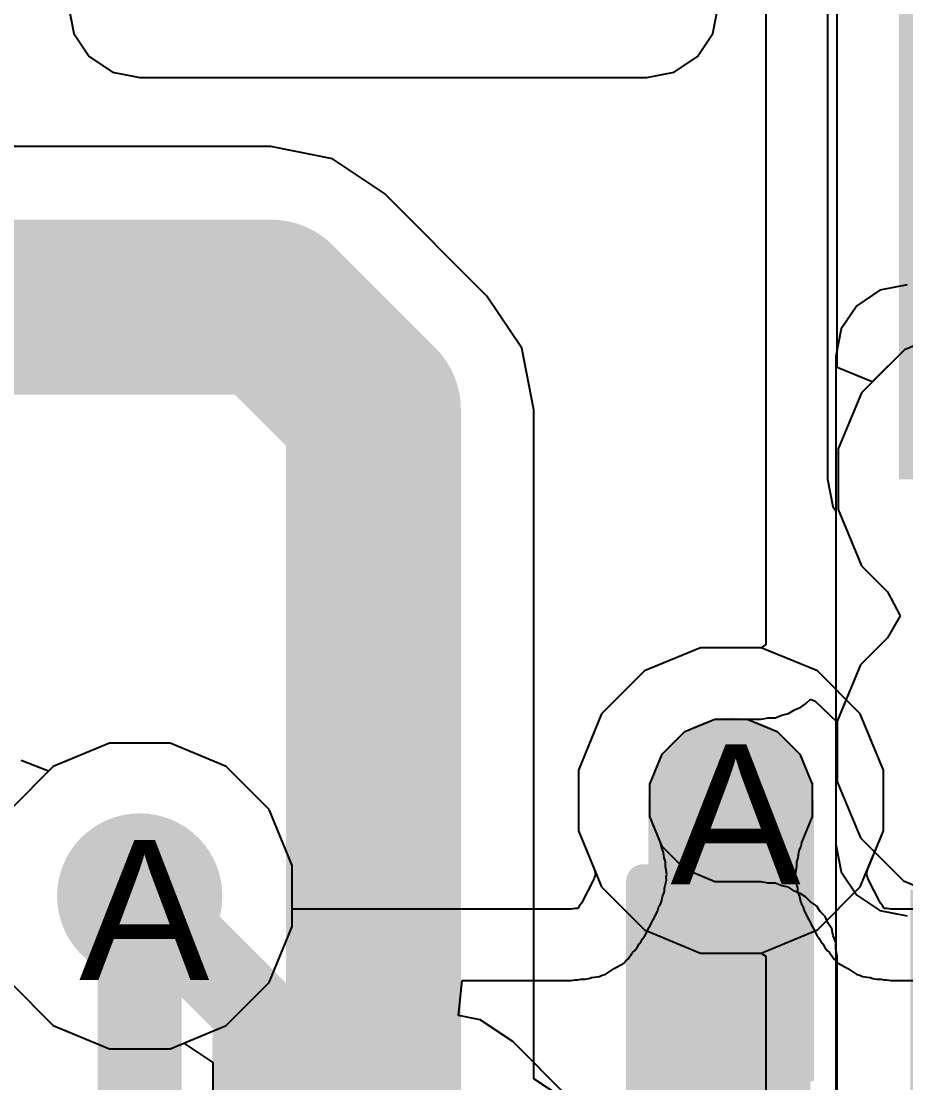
# Model space of a CAD drawing. Header units: inches. Extents: x 0 to 5271, y 0 to 5417.
# Drawn here: x 6.288 to 9.499, y 51.974 to 55.825 of the extents above; entities that cross this region are included whole.
import ezdxf

# ---------------------------------------------------------------- set-up
doc = ezdxf.new("R2010")
doc.units = ezdxf.units.IN
for name, color, linetype in [('Bottom Layer', 5, 'Continuous'), ('Bottom Overlay', 54, 'Continuous'), ('Bottom Paste', 16, 'Continuous'), ('Bottom Solder', 6, 'Continuous'), ('Drill Drawing', 1, 'Continuous'), ('L2_GND1', 16, 'Continuous'), ('L3_SIG1', 76, 'Continuous'), ('L4_PWR', 90, 'Continuous'), ('L5_GND2', 156, 'Continuous'), ('L6_SIG2', 130, 'Continuous'), ('L7_GND3', 216, 'Continuous'), ('Top Layer', 1, 'Continuous'), ('Via Holes', 16, 'Continuous')]:
    doc.layers.add(name, color=color, linetype=linetype)
doc.styles.add('Arial', font='', dxfattribs={"height": 0.2})
doc.styles.get('Arial').set_extended_font_data('Arial')

# ---------------------------------------------------------------- blocks, each defined once
blk = doc.blocks.new('C___0402_B_151')
at = {"layer": 'Bottom Layer'}
for points in [[(-0.2413, 0.3175), (-0.2413, -0.3175), (-0.6985, -0.3175), (-0.6985, 0.3175)], [(0.6985, 0.3175), (0.6985, -0.3175), (0.2413, -0.3175), (0.2413, 0.3175)]]:
    blk.add_hatch(color=5, dxfattribs=at).paths.add_polyline_path(points)
at = {"layer": 'Bottom Paste'}
for points in [[(-0.2413, 0.3175), (-0.2413, -0.3175), (-0.6985, -0.3175), (-0.6985, 0.3175)], [(0.6985, 0.3175), (0.6985, -0.3175), (0.2413, -0.3175), (0.2413, 0.3175)]]:
    blk.add_hatch(color=16, dxfattribs=at).paths.add_polyline_path(points)
at = {"layer": 'Bottom Solder'}
for points in [[(-0.1813, 0.3775), (-0.1813, -0.3775), (-0.7585, -0.3775), (-0.7585, 0.3775)], [(0.7585, 0.3775), (0.7585, -0.3775), (0.1813, -0.3775), (0.1813, 0.3775)]]:
    blk.add_hatch(color=6, dxfattribs=at).paths.add_polyline_path(points)
at = {"layer": 'Bottom Overlay'}
for points in [[(-0.7874, 0.4064, 0.127, 0.127, 0), (-0.2794, 0.4064, 0.127, 0.127, 0)], [(-0.7874, -0.4064, 0.127, 0.127, 0), (-0.7874, 0.4064, 0.127, 0.127, 0)], [(0.2794, 0.4064, 0.127, 0.127, 0), (0.7874, 0.4064, 0.127, 0.127, 0)], [(0.7874, -0.4064, 0.127, 0.127, 0), (0.7874, 0.4064, 0.127, 0.127, 0)], [(-0.7874, -0.4064, 0.127, 0.127, 0), (-0.2794, -0.4064, 0.127, 0.127, 0)], [(0.2794, -0.4064, 0.127, 0.127, 0), (0.7874, -0.4064, 0.127, 0.127, 0)]]:
    blk.add_lwpolyline(points, format="xyseb", dxfattribs=at)
for points in [[(-0.8192, 0.4064, 0.0635, 0.0635, 1), (-0.7557, 0.4064, 0.0635, 0.0635, 1)], [(-0.8192, 0.4064, 0.0635, 0.0635, 1), (-0.7557, 0.4064, 0.0635, 0.0635, 1)], [(-0.3112, 0.4064, 0.0635, 0.0635, 1), (-0.2477, 0.4064, 0.0635, 0.0635, 1)], [(0.2476, 0.4064, 0.0635, 0.0635, 1), (0.3111, 0.4064, 0.0635, 0.0635, 1)], [(0.7556, 0.4064, 0.0635, 0.0635, 1), (0.8191, 0.4064, 0.0635, 0.0635, 1)], [(0.7556, 0.4064, 0.0635, 0.0635, 1), (0.8191, 0.4064, 0.0635, 0.0635, 1)], [(-0.8192, -0.4064, 0.0635, 0.0635, 1), (-0.7557, -0.4064, 0.0635, 0.0635, 1)], [(-0.8192, -0.4064, 0.0635, 0.0635, 1), (-0.7557, -0.4064, 0.0635, 0.0635, 1)], [(-0.3112, -0.4064, 0.0635, 0.0635, 1), (-0.2477, -0.4064, 0.0635, 0.0635, 1)], [(0.2476, -0.4064, 0.0635, 0.0635, 1), (0.3111, -0.4064, 0.0635, 0.0635, 1)], [(0.7556, -0.4064, 0.0635, 0.0635, 1), (0.8191, -0.4064, 0.0635, 0.0635, 1)], [(0.7556, -0.4064, 0.0635, 0.0635, 1), (0.8191, -0.4064, 0.0635, 0.0635, 1)]]:
    blk.add_lwpolyline(points, format="xyseb", close=True, dxfattribs=at)

msp = doc.modelspace()

# ---------------------------------------------------------------- hatches: boundary and pattern name
at = {"layer": 'Bottom Layer'}
for points in [[(9.4742, 54.1636), (11.7329, 54.1636), (11.7329, 57.1636), (9.4742, 57.1636)], [(8.5647, 51.9795), (9.1658, 51.9795), (9.1658, 52.9984), (8.5647, 52.9984)]]:
    msp.add_hatch(color=5, dxfattribs=at).paths.add_polyline_path(points)
h = msp.add_hatch(color=5, dxfattribs=at)
edge = h.paths.add_edge_path()
edge.add_arc((8.8647, 52.9984), 0.3, 0, 360)
h = msp.add_hatch(color=5, dxfattribs=at)
edge = h.paths.add_edge_path()
edge.add_arc((6.7183, 52.6514), 0.3, 0, 360)
at = {"layer": 'L2_GND1'}
h = msp.add_hatch(color=16, dxfattribs=at)
edge = h.paths.add_edge_path()
edge.add_arc((8.8647, 52.9984), 0.3, 0, 360)
h = msp.add_hatch(color=16, dxfattribs=at)
edge = h.paths.add_edge_path()
edge.add_arc((6.7183, 52.6514), 0.3, 0, 360)
at = {"layer": 'L3_SIG1'}
h = msp.add_hatch(color=76, dxfattribs=at)
edge = h.paths.add_edge_path()
edge.add_arc((8.8647, 52.9984), 0.3, 0, 360)
h = msp.add_hatch(color=76, dxfattribs=at)
edge = h.paths.add_edge_path()
edge.add_arc((6.7183, 52.6514), 0.3, 0, 360)
at = {"layer": 'L4_PWR'}
h = msp.add_hatch(color=90, dxfattribs=at)
edge = h.paths.add_edge_path()
edge.add_arc((8.8647, 52.9984), 0.3, 0, 360)
h = msp.add_hatch(color=90, dxfattribs=at)
edge = h.paths.add_edge_path()
edge.add_arc((6.7183, 52.6514), 0.3, 0, 360)
at = {"layer": 'L5_GND2'}
h = msp.add_hatch(color=156, dxfattribs=at)
edge = h.paths.add_edge_path()
edge.add_arc((8.8647, 52.9984), 0.3, 0, 360)
h = msp.add_hatch(color=156, dxfattribs=at)
edge = h.paths.add_edge_path()
edge.add_arc((6.7183, 52.6514), 0.3, 0, 360)
at = {"layer": 'L6_SIG2'}
h = msp.add_hatch(color=130, dxfattribs=at)
edge = h.paths.add_edge_path()
edge.add_arc((8.8647, 52.9984), 0.3, 0, 360)
h = msp.add_hatch(color=130, dxfattribs=at)
edge = h.paths.add_edge_path()
edge.add_arc((6.7183, 52.6514), 0.3, 0, 360)
at = {"layer": 'L7_GND3'}
h = msp.add_hatch(color=216, dxfattribs=at)
edge = h.paths.add_edge_path()
edge.add_arc((8.8647, 52.9984), 0.3, 0, 360)
h = msp.add_hatch(color=216, dxfattribs=at)
edge = h.paths.add_edge_path()
edge.add_arc((6.7183, 52.6514), 0.3, 0, 360)
at = {"layer": 'Top Layer'}
h = msp.add_hatch(color=1, dxfattribs=at)
edge = h.paths.add_edge_path()
edge.add_arc((8.8647, 52.9984), 0.3, 0, 360)
h = msp.add_hatch(color=1, dxfattribs=at)
edge = h.paths.add_edge_path()
edge.add_arc((6.7183, 52.6514), 0.3, 0, 360)
at = {"layer": 'Via Holes'}
h = msp.add_hatch(color=7, dxfattribs=at)
edge = h.paths.add_edge_path()
edge.add_arc((8.8647, 52.9984), 0.15, 0, 360)
h = msp.add_hatch(color=7, dxfattribs=at)
edge = h.paths.add_edge_path()
edge.add_arc((6.7183, 52.6514), 0.15, 0, 360)

# ---------------------------------------------------------------- linework, layer by layer
at = {"layer": 'Bottom Layer'}
for p, q in [((9.2152, 57.1636), (9.2152, 54.1636)), ((9.2152, 54.1636), (9.2349, 54.0645)), ((9.2349, 54.0645), (9.2455, 54.0486)), ((9.2455, 54.0486), (9.2455, 52.3732)), ((9.2455, 52.3732), (9.2455, 50.9848))]:
    msp.add_line(p, q, dxfattribs=at)
for points in [[(6.7183, 52.6514, 0.3048, 0.3048, 0), (7.1348, 52.2349, 0.3048, 0.3048, 0)], [(7.1348, 51.1602, 0.3048, 0.3048, 0), (7.1348, 52.1333, 0.3048, 0.3048, 0)]]:
    msp.add_lwpolyline(points, format="xyseb", dxfattribs=at)
for points in [[(6.6421, 52.6514, 0.1524, 0.1524, 1), (6.7945, 52.6514, 0.1524, 0.1524, 1)], [(7.0586, 52.2349, 0.1524, 0.1524, 1), (7.211, 52.2349, 0.1524, 0.1524, 1)], [(7.0586, 52.1333, 0.1524, 0.1524, 1), (7.211, 52.1333, 0.1524, 0.1524, 1)]]:
    msp.add_lwpolyline(points, format="xyseb", close=True, dxfattribs=at)
at = {"layer": 'L2_GND1'}
for p, q in [((8.9916, 64.8696), (8.9916, 53.5635)), ((9.2506, 54.5691), (9.2506, 59.877)), ((9.698, 54.7176), (9.4944, 54.6333)), ((9.4944, 54.6333), (9.3776, 54.5165)), ((9.3776, 54.5165), (9.2506, 54.5691)), ((8.7545, 53.5524), (8.5509, 53.468)), ((8.9749, 53.5524), (8.7545, 53.5524)), ((8.9916, 53.5635), (8.9749, 53.5524)), ((8.5509, 53.468), (8.3951, 53.3122)), ((9.1188, 53.337), (9.1355, 53.3482)), ((9.1355, 53.3482), (9.1535, 53.3662)), ((9.1535, 53.3662), (9.17, 53.3581)), ((9.17, 53.3581), (9.2505, 53.2827)), ((8.3951, 53.3122), (8.3107, 53.1086)), ((9.0255, 53.2984), (9.049, 53.3081)), ((9.049, 53.3081), (9.074, 53.3131)), ((9.074, 53.3131), (9.0953, 53.3273)), ((9.0953, 53.3273), (9.1188, 53.337)), ((8.6976, 53.2485), (8.8061, 53.2934)), ((8.8061, 53.2934), (8.9749, 53.2934)), ((8.9749, 53.2934), (9, 53.2984)), ((9, 53.2984), (9.0255, 53.2984)), ((9.2505, 53.2827), (9.2505, 53.066)), ((8.6146, 53.1655), (8.6976, 53.2485)), ((6.6081, 53.2054), (6.4045, 53.121)), ((6.8285, 53.2054), (6.6081, 53.2054)), ((7.0321, 53.121), (6.8285, 53.2054)), ((8.5697, 53.0571), (8.6146, 53.1655)), ((6.4045, 53.121), (6.2486, 52.9652)), ((7.188, 52.9652), (7.0321, 53.121)), ((8.3107, 53.1086), (8.3107, 52.8882)), ((8.5697, 52.9397), (8.5697, 53.0571)), ((9.2505, 53.066), (9.3349, 52.8624)), ((7.2723, 52.7616), (7.188, 52.9652)), ((8.6146, 52.8313), (8.5697, 52.9397)), ((8.3107, 52.8882), (8.3951, 52.6846)), ((9.3349, 52.8624), (9.4907, 52.7065)), ((8.6976, 52.7483), (8.6146, 52.8313)), ((7.2723, 52.5412), (7.2723, 52.7616)), ((8.8061, 52.7034), (8.6976, 52.7483)), ((8.3951, 52.6846), (8.5509, 52.5287)), ((8.9749, 52.7034), (8.8061, 52.7034)), ((9, 52.6984), (8.9749, 52.7034)), ((9.0255, 52.6984), (9, 52.6984)), ((9.049, 52.6886), (9.0255, 52.6984)), ((9.074, 52.6836), (9.049, 52.6886)), ((9.4907, 52.7065), (9.6943, 52.6222)), ((9.0953, 52.6695), (9.074, 52.6836)), ((9.1188, 52.6597), (9.0953, 52.6695)), ((9.1355, 52.6486), (9.1188, 52.6597)), ((9.1535, 52.6305), (9.1355, 52.6486)), ((9.1747, 52.6164), (9.1535, 52.6305)), ((9.1889, 52.5952), (9.1747, 52.6164)), ((9.2069, 52.5771), (9.1889, 52.5952)), ((9.2167, 52.5536), (9.2069, 52.5771)), ((7.188, 52.3375), (7.2723, 52.5412)), ((9.2309, 52.5324), (9.2167, 52.5536)), ((9.2358, 52.5073), (9.2309, 52.5324)), ((8.5509, 52.5287), (8.7545, 52.4444)), ((9.2456, 52.4838), (9.2358, 52.5073)), ((9.2456, 52.4583), (9.2456, 52.4838)), ((9.2506, 52.4332), (9.2456, 52.4583)), ((8.7545, 52.4444), (8.9749, 52.4444)), ((8.9749, 52.4444), (8.9916, 52.4332)), ((8.9916, 52.4332), (8.9916, 51.698)), ((9.2506, 51.698), (9.2506, 52.4332)), ((6.2486, 52.3375), (6.4045, 52.1817)), ((7.0321, 52.1817), (7.188, 52.3375)), ((6.4045, 52.1817), (6.6081, 52.0974)), ((6.8285, 52.0974), (7.0321, 52.1817)), ((6.6081, 52.0974), (6.8285, 52.0974))]:
    msp.add_line(p, q, dxfattribs=at)
at = {"layer": 'L3_SIG1'}
for p, q in [((8.7545, 53.5524), (8.5509, 53.468)), ((8.9749, 53.5524), (8.7545, 53.5524)), ((9.1786, 53.468), (8.9749, 53.5524)), ((8.5509, 53.468), (8.3951, 53.3122)), ((9.3344, 53.3122), (9.1786, 53.468)), ((8.3951, 53.3122), (8.3107, 53.1086)), ((9.4187, 53.1086), (9.3344, 53.3122)), ((8.6976, 53.2485), (8.8061, 53.2934)), ((8.8061, 53.2934), (8.9234, 53.2934)), ((8.9234, 53.2934), (9.0319, 53.2485)), ((8.6146, 53.1655), (8.6976, 53.2485)), ((9.0319, 53.2485), (9.1149, 53.1655)), ((6.6081, 53.2054), (6.4045, 53.121)), ((6.8285, 53.2054), (6.6081, 53.2054)), ((7.0321, 53.121), (6.8285, 53.2054)), ((8.5697, 53.0571), (8.6146, 53.1655)), ((9.1149, 53.1655), (9.1598, 53.0571)), ((6.3873, 53.1039), (6.2878, 53.1427)), ((6.4045, 53.121), (6.3873, 53.1039)), ((7.188, 52.9652), (7.0321, 53.121)), ((8.3107, 53.1086), (8.3107, 52.8882)), ((9.4187, 52.8882), (9.4187, 53.1086)), ((8.5697, 52.9397), (8.5697, 53.0571)), ((9.1598, 53.0571), (9.1598, 52.9397)), ((7.2723, 52.7616), (7.188, 52.9652)), ((8.6085, 52.8461), (8.5697, 52.9397)), ((9.1598, 52.9397), (9.121, 52.846)), ((8.3107, 52.8882), (8.3692, 52.747)), ((9.3602, 52.7469), (9.4187, 52.8882)), ((8.6115, 52.831), (8.6085, 52.8461)), ((9.121, 52.846), (9.118, 52.831)), ((8.6124, 52.8296), (8.6115, 52.831)), ((8.6133, 52.8254), (8.6124, 52.8296)), ((8.6168, 52.819), (8.6133, 52.8254)), ((8.62, 52.8089), (8.6168, 52.819)), ((8.6221, 52.7899), (8.62, 52.8089)), ((9.1095, 52.8089), (9.1074, 52.7899)), ((9.1127, 52.819), (9.1095, 52.8089)), ((9.1162, 52.8254), (9.1127, 52.819)), ((9.1171, 52.8296), (9.1162, 52.8254)), ((9.118, 52.831), (9.1171, 52.8296)), ((7.2723, 52.6034), (7.2723, 52.7616)), ((8.6266, 52.7756), (8.6221, 52.7899)), ((8.6265, 52.759), (8.6273, 52.7693)), ((8.6273, 52.7693), (8.6266, 52.7756)), ((9.1029, 52.7757), (9.1022, 52.7693)), ((9.1022, 52.7693), (9.103, 52.7591)), ((9.1074, 52.7899), (9.1029, 52.7757)), ((8.3732, 52.7305), (8.3691, 52.7208)), ((8.3692, 52.747), (8.37, 52.7406)), ((8.37, 52.7406), (8.3732, 52.7305)), ((8.6321, 52.7305), (8.6265, 52.759)), ((8.63, 52.7196), (8.6321, 52.7305)), ((9.103, 52.7591), (9.0974, 52.7305)), ((9.0974, 52.7305), (9.0995, 52.7196)), ((9.3563, 52.7305), (9.3595, 52.7406)), ((9.3604, 52.7208), (9.3563, 52.7305)), ((9.3595, 52.7406), (9.3602, 52.7469)), ((8.3679, 52.7145), (8.322, 52.626)), ((8.3691, 52.7208), (8.3679, 52.7145)), ((8.6231, 52.6805), (8.6312, 52.7085)), ((8.6312, 52.7085), (8.63, 52.7196)), ((9.0995, 52.7196), (9.0983, 52.7085)), ((9.0983, 52.7085), (9.1064, 52.6805)), ((9.3616, 52.7145), (9.3604, 52.7208)), ((9.4074, 52.6261), (9.3616, 52.7145)), ((8.6124, 52.6314), (8.6162, 52.6502)), ((8.6162, 52.6502), (8.6219, 52.664)), ((8.6219, 52.664), (8.6231, 52.6702)), ((8.6231, 52.6702), (8.6231, 52.6805)), ((9.1064, 52.6805), (9.1064, 52.6702)), ((9.1064, 52.6702), (9.1076, 52.664)), ((9.1076, 52.664), (9.1133, 52.6502)), ((9.1133, 52.6502), (9.1171, 52.6314)), ((8.3132, 52.615), (8.3086, 52.6062)), ((8.322, 52.626), (8.3132, 52.615)), ((8.5978, 52.5954), (8.6021, 52.6101)), ((8.6021, 52.6101), (8.6031, 52.6114)), ((8.6031, 52.6114), (8.6043, 52.6156)), ((8.6043, 52.6156), (8.6084, 52.6216)), ((8.6084, 52.6216), (8.6124, 52.6314)), ((9.1171, 52.6314), (9.1211, 52.6216)), ((9.1211, 52.6216), (9.1252, 52.6156)), ((9.1252, 52.6156), (9.1264, 52.6114)), ((9.1264, 52.6114), (9.1274, 52.6101)), ((9.1274, 52.6101), (9.1317, 52.5954)), ((9.4163, 52.615), (9.4074, 52.6261)), ((9.4209, 52.6062), (9.4163, 52.615)), ((8.2848, 52.6034), (7.2723, 52.6034)), ((8.2987, 52.6062), (8.2848, 52.6034)), ((8.3086, 52.6062), (8.2987, 52.6062)), ((8.552, 52.5069), (8.5978, 52.5954)), ((9.1317, 52.5954), (9.1775, 52.5069)), ((9.4308, 52.6062), (9.4209, 52.6062)), ((9.4447, 52.6034), (9.4308, 52.6062)), ((11.8553, 52.6034), (9.4447, 52.6034)), ((8.5386, 52.487), (8.5431, 52.4959)), ((8.5431, 52.4959), (8.552, 52.5069)), ((9.1775, 52.5069), (9.1864, 52.4958)), ((9.1864, 52.4958), (9.1864, 52.4958)), ((9.1864, 52.4958), (9.1909, 52.487)), ((8.5155, 52.4533), (8.5243, 52.4644)), ((8.5243, 52.4644), (8.5315, 52.4782)), ((8.5315, 52.4782), (8.5386, 52.487)), ((9.1909, 52.487), (9.198, 52.4782)), ((9.198, 52.4782), (9.2051, 52.4644)), ((9.2051, 52.4644), (9.214, 52.4533)), ((8.4755, 52.4081), (8.4825, 52.4168)), ((8.4825, 52.4168), (8.4918, 52.423)), ((8.4918, 52.423), (8.5074, 52.4465)), ((8.5074, 52.4465), (8.5155, 52.4533)), ((9.214, 52.4533), (9.2221, 52.4465)), ((9.2221, 52.4465), (9.2377, 52.423)), ((9.2377, 52.423), (9.247, 52.4168)), ((9.247, 52.4168), (9.254, 52.4081)), ((8.4077, 52.3669), (8.4407, 52.389)), ((8.4407, 52.389), (8.4755, 52.4081)), ((9.254, 52.4081), (9.2888, 52.389)), ((9.2888, 52.389), (9.3218, 52.3669)), ((7.876, 52.2174), (7.8885, 52.3444)), ((7.8885, 52.3444), (8.2848, 52.3444)), ((8.2848, 52.3444), (8.2987, 52.3472)), ((8.2987, 52.3472), (8.3086, 52.3472)), ((8.3086, 52.3472), (8.3197, 52.3494)), ((8.3197, 52.3494), (8.3353, 52.3494)), ((8.3353, 52.3494), (8.3492, 52.3522)), ((8.3492, 52.3522), (8.359, 52.3562)), ((8.359, 52.3562), (8.387, 52.3593)), ((8.387, 52.3593), (8.3968, 52.3647)), ((8.3968, 52.3647), (8.4077, 52.3669)), ((9.3218, 52.3669), (9.3327, 52.3647)), ((9.3327, 52.3647), (9.3425, 52.3593)), ((9.3425, 52.3593), (9.3705, 52.3562)), ((9.3705, 52.3562), (9.3803, 52.3522)), ((9.3803, 52.3522), (9.3942, 52.3494)), ((9.3942, 52.3494), (9.4098, 52.3494)), ((9.4098, 52.3494), (9.4209, 52.3472)), ((9.4209, 52.3472), (9.4308, 52.3472)), ((9.4308, 52.3472), (9.4447, 52.3444)), ((9.4447, 52.3444), (11.413, 52.3444)), ((7.9546, 52.2018), (7.876, 52.2174)), ((8.0723, 52.1232), (7.9546, 52.2018)), ((8.2709, 51.9245), (8.0723, 52.1232))]:
    msp.add_line(p, q, dxfattribs=at)
at = {"layer": 'L4_PWR'}
for p, q in [((6.4593, 55.88), (6.479, 55.7809)), ((8.7991, 55.7809), (8.8188, 55.88)), ((6.479, 55.7809), (6.5352, 55.6969)), ((8.7429, 55.6969), (8.7991, 55.7809)), ((6.5352, 55.6969), (6.6192, 55.6407)), ((8.6589, 55.6407), (8.7429, 55.6969)), ((6.6192, 55.6407), (6.7183, 55.621)), ((6.7183, 55.621), (8.5598, 55.621)), ((8.5598, 55.621), (8.6589, 55.6407)), ((7.1949, 55.3705), (5.0292, 55.3705)), ((7.4179, 55.3261), (7.1949, 55.3705)), ((7.6069, 55.1998), (7.4179, 55.3261)), ((7.9789, 54.8279), (7.6069, 55.1998)), ((8.1052, 54.6388), (7.9789, 54.8279)), ((8.1496, 54.4158), (8.1052, 54.6388)), ((8.1496, 51.9886), (8.1496, 54.4158)), ((8.7545, 53.5524), (8.5509, 53.468)), ((8.9749, 53.5524), (8.7545, 53.5524)), ((9.1786, 53.468), (8.9749, 53.5524)), ((8.5509, 53.468), (8.3951, 53.3122)), ((9.3344, 53.3122), (9.1786, 53.468)), ((8.3951, 53.3122), (8.3107, 53.1086)), ((9.4187, 53.1086), (9.3344, 53.3122)), ((8.3107, 53.1086), (8.3107, 52.8882)), ((9.4187, 52.8882), (9.4187, 53.1086)), ((8.3107, 52.8882), (8.3951, 52.6846)), ((9.3344, 52.6846), (9.4187, 52.8882)), ((8.3951, 52.6846), (8.5509, 52.5287)), ((9.1786, 52.5287), (9.3344, 52.6846)), ((8.5509, 52.5287), (8.7545, 52.4444)), ((8.9749, 52.4444), (9.1786, 52.5287)), ((8.7545, 52.4444), (8.9749, 52.4444)), ((6.2486, 52.3375), (6.4045, 52.1817)), ((6.4045, 52.1817), (6.6081, 52.0974)), ((6.8285, 52.0974), (6.8786, 52.1181)), ((6.8786, 52.1181), (6.9842, 52.0475)), ((6.6081, 52.0974), (6.8285, 52.0974)), ((6.9842, 52.0475), (6.9842, 49.2288)), ((8.2552, 51.918), (8.1496, 51.9886))]:
    msp.add_line(p, q, dxfattribs=at)
for points in [[(5.0292, 54.7878, 0.635, 0.635, 0), (7.1949, 54.7878, 0.635, 0.635, 0)], [(7.1949, 54.7878, 0.635, 0.635, 0), (7.5669, 54.4158, 0.635, 0.635, 0)], [(7.5669, 49.2288, 0.635, 0.635, 0), (7.5669, 54.4158, 0.635, 0.635, 0)]]:
    msp.add_lwpolyline(points, format="xyseb", dxfattribs=at)
for points in [[(7.0361, 54.7878, 0.3175, 0.3175, 1), (7.3536, 54.7878, 0.3175, 0.3175, 1)], [(7.0361, 54.7878, 0.3175, 0.3175, 1), (7.3536, 54.7878, 0.3175, 0.3175, 1)], [(7.4081, 54.4158, 0.3175, 0.3175, 1), (7.7256, 54.4158, 0.3175, 0.3175, 1)], [(7.4081, 54.4158, 0.3175, 0.3175, 1), (7.7256, 54.4158, 0.3175, 0.3175, 1)]]:
    msp.add_lwpolyline(points, format="xyseb", close=True, dxfattribs=at)
at = {"layer": 'L5_GND2'}
for p, q in [((9.698, 54.7176), (9.4944, 54.6333)), ((9.4944, 54.6333), (9.3385, 54.4774)), ((9.3385, 54.4774), (9.2542, 54.2738)), ((9.2542, 54.2738), (9.2542, 54.0534)), ((9.2542, 54.0534), (9.3385, 53.8498)), ((9.3385, 53.8498), (9.4336, 53.7547)), ((9.4336, 53.7547), (9.4792, 53.6678)), ((9.4792, 53.6678), (9.4336, 53.5887)), ((9.4336, 53.5887), (9.3349, 53.49)), ((9.3349, 53.49), (9.2505, 53.2864)), ((9.2505, 53.2864), (9.2505, 53.066)), ((9.2505, 53.066), (9.3349, 52.8624)), ((9.3349, 52.8624), (9.4907, 52.7065)), ((9.4907, 52.7065), (9.6943, 52.6222))]:
    msp.add_line(p, q, dxfattribs=at)
at = {"layer": 'L6_SIG2'}
for p, q in [((9.698, 54.7176), (9.4944, 54.6333)), ((9.4944, 54.6333), (9.3385, 54.4774)), ((9.3385, 54.4774), (9.2542, 54.2738)), ((9.2542, 54.2738), (9.2542, 54.0534)), ((9.2542, 54.0534), (9.3385, 53.8498)), ((9.3385, 53.8498), (9.4336, 53.7547)), ((9.4336, 53.7547), (9.4792, 53.6678)), ((9.4792, 53.6678), (9.4336, 53.5887)), ((9.4336, 53.5887), (9.3349, 53.49)), ((9.3349, 53.49), (9.2505, 53.2864)), ((9.2505, 53.2864), (9.2505, 53.066)), ((9.2505, 53.066), (9.3349, 52.8624)), ((9.3349, 52.8624), (9.4907, 52.7065)), ((9.4907, 52.7065), (9.6943, 52.6222))]:
    msp.add_line(p, q, dxfattribs=at)
at = {"layer": 'L7_GND3'}
for p, q in [((9.698, 54.7176), (9.4944, 54.6333)), ((9.4944, 54.6333), (9.3385, 54.4774)), ((9.3385, 54.4774), (9.2542, 54.2738)), ((9.2542, 54.2738), (9.2542, 54.0534)), ((9.2542, 54.0534), (9.3385, 53.8498)), ((9.3385, 53.8498), (9.4336, 53.7547)), ((9.4336, 53.7547), (9.4792, 53.6678)), ((9.4792, 53.6678), (9.4336, 53.5887)), ((9.4336, 53.5887), (9.3349, 53.49)), ((9.3349, 53.49), (9.2505, 53.2864)), ((9.2505, 53.2864), (9.2505, 53.066)), ((9.2505, 53.066), (9.3349, 52.8624)), ((9.3349, 52.8624), (9.4907, 52.7065)), ((9.4907, 52.7065), (9.6943, 52.6222))]:
    msp.add_line(p, q, dxfattribs=at)
at = {"layer": 'Top Layer'}
for p, q in [((9.4054, 54.8493), (9.3214, 54.7931)), ((9.5045, 54.869), (9.4054, 54.8493)), ((9.3214, 54.7931), (9.2653, 54.7091)), ((9.2653, 54.7091), (9.2455, 54.61)), ((9.2455, 54.61), (9.2455, 52.8382)), ((9.2455, 52.8382), (9.2653, 52.7391)), ((9.2653, 52.7391), (9.3214, 52.6551)), ((9.3214, 52.6551), (9.4054, 52.5989)), ((9.4054, 52.5989), (9.5045, 52.5792))]:
    msp.add_line(p, q, dxfattribs=at)
msp.add_lwpolyline([(6.7183, 51.3737, 0.3048, 0.3048, 0), (6.7183, 52.6514, 0.3048, 0.3048, 0)], format="xyseb", dxfattribs=at)
msp.add_lwpolyline([(6.6421, 52.6514, 0.1524, 0.1524, 1), (6.7945, 52.6514, 0.1524, 0.1524, 1)], format="xyseb", close=True, dxfattribs=at)

# ---------------------------------------------------------------- block references
msp.add_blockref('C___0402_B_151', (9.3347, 52.297))

# ---------------------------------------------------------------- texts
at = {"layer": 'Drill Drawing', "style": 'Arial'}
for p in [(8.6447, 52.6937), (6.4982, 52.3466)]:
    msp.add_text('A', height=0.508, dxfattribs=at).set_placement(p)

doc.saveas('drawing.dxf')
